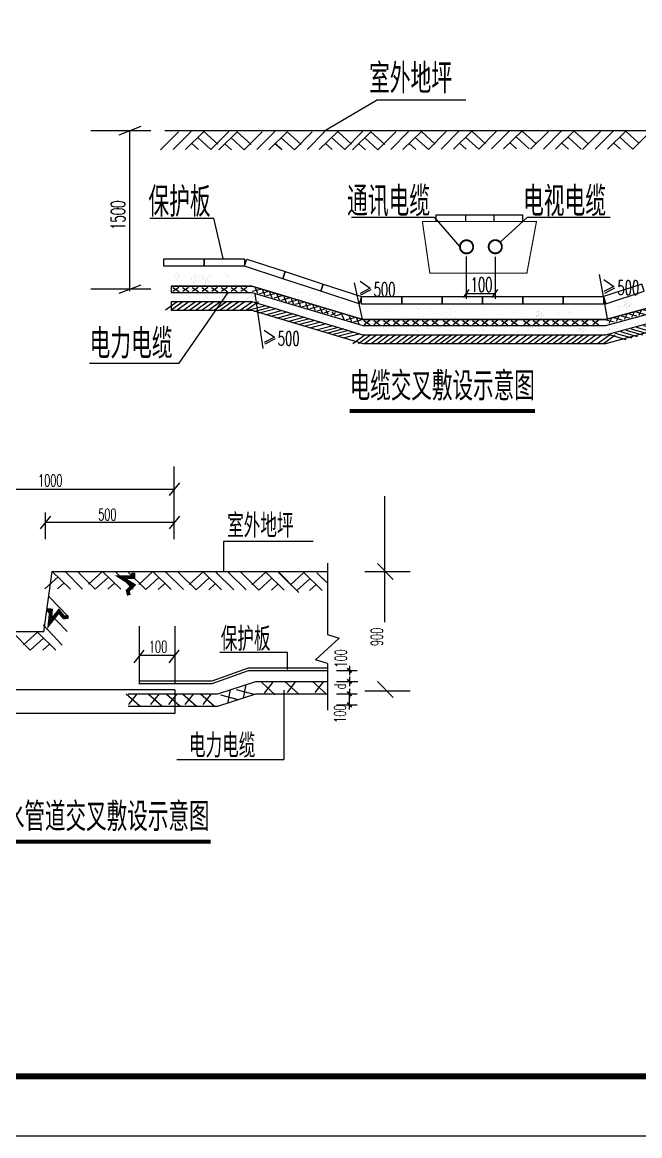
# Model space of a CAD drawing. Header units: millimetres. Extents: x 451834 to 908217, y 418823 to 838421.
# Drawn here: x 452852.3 to 452956.5, y 419069.9 to 419257.7 of the extents above; entities that cross this region are included whole.
import ezdxf

# ---------------------------------------------------------------- set-up
doc = ezdxf.new("R2010")
doc.units = ezdxf.units.MM
doc.header["$LTSCALE"] = 1000
for name, color, linetype in [('120', 3, 'Continuous'), ('EQUIP', 3, 'Continuous'), ('PUB_DIM', 3, 'Continuous'), ('PUB_TEXT', 7, 'Continuous'), ('TEL_SYMB', 3, 'Continuous'), ('TEL_TITLE', 7, 'Continuous'), ('WS_', 2, 'Continuous'), ('WX', 1, 'Continuous')]:
    doc.layers.add(name, color=color, linetype=linetype)
doc.styles.add('COMPLEX', font='COMPLEX')
doc.styles.add('HZTXT', font='txt.shx', dxfattribs={"width": 0.8, "height": 350, "bigfont": 'hztxt.shx'})
doc.styles.get("Standard").update_dxf_attribs({"font": 'txt', "bigfont": 'gbcbig.shx'})

# ---------------------------------------------------------------- blocks, each defined once
blk = doc.blocks.new('_DIMX')
blk.add_line((-150, 0), (150, 0))
at = {"const_width": 50}
blk.add_lwpolyline([(-70, -70), (70, 70)], dxfattribs=at)
blk = doc.blocks.new('啊啊啊')
at = {"layer": 'WS_', "color": 0}
for p, q in [((-32883, 42276), (-30005, 39099)), ((-30157, 42276), (-32782, 39099)), ((-28405, 42276), (-25528, 39099)), ((-25679, 42276), (-28304, 39099)), ((-23928, 42276), (-21050, 39099)), ((-21201, 42276), (-23827, 39099)), ((-19450, 42276), (-16572, 39099)), ((-16724, 42276), (-19349, 39099)), ((-15057, 42276), (-12179, 39099)), ((-12330, 42276), (-14956, 39099)), ((-10579, 42276), (-7701, 39099)), ((-7853, 42276), (-10478, 39099)), ((-6101, 42276), (-3224, 39099)), ((-3375, 42276), (-6000, 39099)), ((-1624, 42276), (1254, 39099)), ((1103, 42276), (-1523, 39099)), ((5025, 42048), (6061, 37889)), ((254904, 41204), (254904, 36527)), ((7428, 40761), (3614, 39200)), ((10777, 39059), (6963, 37498)), ((8374, 40346), (9410, 36187)), ((14021, 37473), (10206, 35912)), ((11618, 38760), (12654, 34601)), ((14966, 37058), (16003, 32899)), ((207010, 36055), (210758, 34340)), ((209464, 37243), (208259, 33129)), ((210316, 37508), (214064, 35793)), ((212770, 38696), (211564, 34582)), ((213731, 39071), (217479, 37357)), ((216185, 40260), (214980, 36146)), ((219178, 39965), (222056, 36788)), ((221905, 39965), (219279, 36788)), ((223656, 39965), (226534, 36788)), ((226382, 39965), (223757, 36788)), ((228134, 39965), (231011, 36788)), ((230860, 39965), (228235, 36788)), ((232611, 39965), (235489, 36788)), ((235338, 39965), (232712, 36788)), ((237005, 39965), (239882, 36788)), ((239731, 39965), (237106, 36788)), ((241482, 39965), (244360, 36788)), ((244209, 39965), (241583, 36788)), ((245960, 39965), (248838, 36788)), ((248686, 39965), (246061, 36788)), ((250438, 39965), (253316, 36788)), ((253164, 39965), (250539, 36788)), ((-30834, 31367), (-36255, 24836)), ((-33655, 31461), (-33655, 24836)), ((-28234, 31367), (-33655, 24836)), ((-25481, 31367), (-30902, 24836)), ((-22422, 31367), (-27843, 24836)), ((-19669, 31367), (-25090, 24836)), ((-16763, 31367), (-22185, 24836)), ((-14010, 31367), (-19431, 24836)), ((-10951, 31367), (-16373, 24836)), ((-8198, 31367), (-13620, 24836)), ((-5598, 31367), (-11019, 24836)), ((-2539, 31367), (-7961, 24836)), ((214, 31367), (-5208, 24836)), ((3731, 31367), (-1690, 24836)), ((6484, 31367), (1063, 24836)), ((17370, 35771), (13555, 34210)), ((20603, 33964), (16789, 32404)), ((18200, 35252), (19237, 31092)), ((23952, 32263), (20138, 30702)), ((21549, 33550), (22586, 29391)), ((24793, 31964), (25829, 27804)), ((196023, 30989), (194818, 26875)), ((196875, 31253), (200622, 29539)), ((199328, 32442), (198123, 28328)), ((200290, 32817), (204038, 31102)), ((202744, 34006), (201539, 29892)), ((203595, 34491), (207342, 32776)), ((206048, 35679), (204843, 31566)), ((9839, 28333), (2079, 24895)), ((12167, 27177), (4407, 23739)), ((14633, 25952), (6873, 22514)), ((27196, 30676), (23382, 29116)), ((30545, 28975), (26731, 27414)), ((28142, 30262), (29178, 26103)), ((33939, 27496), (30124, 25936)), ((31535, 28784), (32572, 24624)), ((37172, 25690), (33358, 24129)), ((34769, 26977), (35805, 22818)), ((185852, 26413), (184647, 22299)), ((186703, 26898), (190450, 25183)), ((189156, 28086), (187951, 23973)), ((190154, 28237), (193901, 26522)), ((192607, 29425), (191402, 25311)), ((193569, 29801), (197317, 28086)), ((217081, 29588), (211659, 23058)), ((211707, 26081), (219337, 22364)), ((220252, 29588), (214831, 23058)), ((223005, 29588), (217584, 23058)), ((226064, 29588), (220643, 23058)), ((228817, 29588), (223396, 23058)), ((231723, 29588), (226302, 23058)), ((234476, 29588), (229055, 23058)), ((237535, 29588), (232114, 23058)), ((240288, 29588), (234867, 23058)), ((242888, 29588), (237467, 23058)), ((245947, 29588), (240526, 23058)), ((248700, 29588), (243279, 23058)), ((252218, 29588), (246797, 23058)), ((254971, 29588), (249550, 23058)), ((254904, 29513), (254904, 22888)), ((17373, 24592), (9613, 21154)), ((19838, 23367), (12078, 19929)), ((22441, 22075), (14681, 18637)), ((24907, 20850), (17147, 17412)), ((44711, 21987), (45747, 17828)), ((173261, 20644), (177009, 18929)), ((175715, 21832), (174510, 17719)), ((176677, 22208), (180425, 20493)), ((179131, 23396), (177925, 19282)), ((179983, 23661), (183730, 21946)), ((182436, 24849), (181231, 20735)), ((183398, 25224), (187146, 23510)), ((201533, 21481), (209164, 17764)), ((204042, 22615), (211672, 18898)), ((206829, 23876), (214459, 20159)), ((209338, 25010), (216968, 21293)), ((27647, 19490), (19887, 16052)), ((30112, 18265), (22352, 14827)), ((32441, 17109), (24681, 13671)), ((35181, 15748), (27421, 12311)), ((50613, 19092), (46799, 17531)), ((48210, 20379), (49247, 16220)), ((53962, 17390), (50148, 15829)), ((51559, 18677), (52596, 14518)), ((55001, 16905), (57879, 13728)), ((57727, 16905), (55102, 13728)), ((58106, 17822), (160327, 17822)), ((59479, 16905), (62356, 13728)), ((62205, 16905), (59580, 13728)), ((63956, 16905), (66834, 13728)), ((66683, 16905), (64057, 13728)), ((68434, 16905), (71312, 13728)), ((71160, 16905), (68535, 13728)), ((72827, 16905), (75705, 13728)), ((75554, 16905), (72928, 13728)), ((77305, 16905), (80183, 13728)), ((80031, 16905), (77406, 13728)), ((81783, 16905), (84660, 13728)), ((84509, 16905), (81884, 13728)), ((86260, 16905), (89138, 13728)), ((88987, 16905), (86361, 13728)), ((91392, 16905), (94269, 13728)), ((94118, 16905), (91493, 13728)), ((95869, 16905), (98747, 13728)), ((98596, 16905), (95970, 13728)), ((100347, 16905), (103225, 13728)), ((103073, 16905), (100448, 13728)), ((104825, 16905), (107702, 13728)), ((107551, 16905), (104926, 13728)), ((109218, 16905), (112096, 13728)), ((111944, 16905), (109319, 13728)), ((113696, 16905), (116573, 13728)), ((116422, 16905), (113797, 13728)), ((118173, 16905), (121051, 13728)), ((120900, 16905), (118274, 13728)), ((122651, 16905), (125529, 13728)), ((125377, 16905), (122752, 13728)), ((128326, 16905), (131204, 13728)), ((131052, 16905), (128427, 13728)), ((132804, 16905), (135681, 13728)), ((135530, 16905), (132905, 13728)), ((137281, 16905), (140159, 13728)), ((140008, 16905), (137382, 13728)), ((141674, 16905), (144552, 13728)), ((144401, 16905), (141775, 13728)), ((146152, 16905), (149030, 13728)), ((148878, 16905), (146253, 13728)), ((150630, 16905), (153508, 13728)), ((153356, 16905), (150731, 13728)), ((155108, 16905), (157985, 13728)), ((157834, 16905), (155209, 13728)), ((160025, 16905), (162903, 13728)), ((162752, 16905), (160126, 13728)), ((166284, 17616), (170031, 15901)), ((168737, 18804), (167532, 14690)), ((169699, 19179), (173447, 17465)), ((172153, 20368), (170948, 16254)), ((188712, 15683), (196343, 11966)), ((191081, 16755), (198712, 13038)), ((193590, 17889), (201220, 14172)), ((196377, 19149), (204007, 15432)), ((198886, 20284), (206516, 16567)), ((37646, 14524), (29886, 11086)), ((40797, 12959), (33037, 9521)), ((43263, 11735), (35503, 8297)), ((45634, 10557), (37874, 7119)), ((58106, 13146), (163216, 13146)), ((177703, 10705), (185333, 6988)), ((180211, 11839), (187842, 8122)), ((183417, 13289), (191047, 9572)), ((185925, 14423), (193556, 10706)), ((47963, 9401), (40203, 5963)), ((50429, 8176), (42669, 4738)), ((53169, 6816), (45408, 3378)), ((55327, 5705), (49906, -826)), ((57927, 5705), (52506, -826)), ((60680, 5705), (55259, -826)), ((58106, 6131), (160327, 6131)), ((63739, 5705), (58318, -826)), ((66492, 5705), (61071, -826)), ((69398, 5705), (63977, -826)), ((72151, 5705), (66730, -826)), ((75210, 5705), (69789, -826)), ((77963, 5705), (72542, -826)), ((80563, 5705), (75142, -826)), ((83622, 5705), (78201, -826)), ((86375, 5705), (80954, -826)), ((89893, 5705), (84472, -826)), ((92646, 5705), (87225, -826)), ((95294, 5705), (89872, -826)), ((97894, 5705), (92473, -826)), ((100647, 5705), (95226, -826)), ((103706, 5705), (98284, -826)), ((106459, 5705), (101037, -826)), ((109365, 5705), (103943, -826)), ((112118, 5705), (106696, -826)), ((115176, 5705), (109755, -826)), ((117929, 5705), (112508, -826)), ((120530, 5705), (115108, -826)), ((123588, 5705), (118167, -826)), ((126341, 5705), (120920, -826)), ((129859, 5705), (124438, -826)), ((132612, 5705), (127191, -826)), ((135784, 5705), (130363, -826)), ((138537, 5705), (133116, -826)), ((141596, 5705), (136175, -826)), ((144349, 5705), (138928, -826)), ((147255, 5705), (141834, -826)), ((150008, 5705), (144587, -826)), ((153067, 5705), (147646, -826)), ((155820, 5705), (150399, -826)), ((158420, 5705), (152999, -826)), ((161479, 5705), (156058, -826)), ((164232, 5705), (158811, -826)), ((167750, 5705), (162328, -826)), ((170503, 5705), (165081, -826)), ((167626, 6148), (175256, 2431)), ((170413, 7408), (178043, 3692)), ((172921, 8543), (180552, 4826)), ((175290, 9614), (182921, 5897)), ((58106, -494), (160327, -494))]:
    blk.add_line(p, q, dxfattribs=at)
for points in [[(254904, 36527), (254904, 41204), (217839, 41204), (166105, 17822), (54520, 17822), (3410, 43152), (-33655, 43152), (-33655, 38476), (3410, 38476), (54520, 13146), (166105, 13146), (217839, 36527), (254904, 36527), (254904, 41204)], [(-33655, 43152), (3410, 43152), (54520, 17822), (58106, 17822)], [(160327, 17822), (166105, 17822), (217839, 41204), (254904, 41204)], [(-33655, 38476), (3410, 38476), (54520, 13146), (58106, 13146)], [(160327, 13146), (166105, 13146), (217839, 36527), (254904, 36527)], [(-33655, 31461), (3410, 31461), (54520, 6131), (58106, 6131)], [(160327, 6131), (166105, 6131), (217839, 29513), (254904, 29513)], [(-33655, 24836), (3410, 24836), (54520, -494), (58106, -494)], [(160327, -494), (166105, -494), (217839, 22888), (254904, 22888)]]:
    blk.add_lwpolyline(points, dxfattribs=at)

msp = doc.modelspace()

# ---------------------------------------------------------------- linework, layer by layer
at = {"color": 3, "ltscale": 2}
for p, q in [((452874.03, 419239.439), (452863.897, 419239.439)), ((452907.859, 419224.824), (452921.849, 419224.824)), ((452937.566, 419224.824), (452951.555, 419224.824)), ((452908.343, 419213.791), (452909.687, 419207.635)), ((452909.325, 419214.024), (452911.052, 419212.874)), ((452949.713, 419215.194), (452951.057, 419207.751)), ((452950.465, 419214.328), (452952.192, 419213.178)), ((452874.03, 419212.7), (452863.897, 419212.7)), ((452891.581, 419211.972), (452892.925, 419202.669)), ((452911.052, 419212.874), (452909.325, 419211.986)), ((452911.152, 419212.573), (452909.426, 419211.685)), ((452952.192, 419213.178), (452950.465, 419212.289)), ((452952.293, 419212.877), (452950.566, 419211.988)), ((452893.153, 419205.77), (452894.88, 419204.62)), ((452894.88, 419204.62), (452893.153, 419203.731)), ((452894.981, 419204.318), (452893.254, 419203.43))]:
    msp.add_line(p, q, dxfattribs=at)
at = {"color": 3}
for p, q in [((452921.849, 419224.824), (452926.19, 419219.846)), ((452937.566, 419224.824), (452932.978, 419220.618)), ((452878.779, 419200.203), (452887.061, 419212.116))]:
    msp.add_line(p, q, dxfattribs=at)
for p, q in [((452878.208, 419214.747), (452878.208, 419214.747)), ((452878.231, 419214.951), (452878.231, 419214.951)), ((452878.408, 419214.336), (452878.408, 419214.336)), ((452878.474, 419214.199), (452878.474, 419214.199)), ((452878.494, 419214.517), (452878.494, 419214.517)), ((452878.555, 419215.242), (452878.555, 419215.242)), ((452878.577, 419215.446), (452878.577, 419215.446)), ((452878.624, 419214.89), (452878.624, 419214.89)), ((452878.66, 419215.097), (452878.66, 419215.097)), ((452878.82, 419214.693), (452878.82, 419214.693)), ((452878.971, 419215.385), (452878.971, 419215.385)), ((452880.929, 419214.294), (452880.929, 419214.294)), ((452880.952, 419214.498), (452880.952, 419214.498)), ((452881.13, 419213.883), (452881.13, 419213.883)), ((452881.195, 419213.746), (452881.195, 419213.746)), ((452881.215, 419214.064), (452881.215, 419214.064)), ((452881.276, 419214.789), (452881.276, 419214.789)), ((452881.298, 419214.993), (452881.298, 419214.993)), ((452881.346, 419214.437), (452881.346, 419214.437)), ((452881.381, 419214.644), (452881.381, 419214.644)), ((452881.541, 419214.24), (452881.541, 419214.24)), ((452881.692, 419214.931), (452881.692, 419214.931)), ((452881.913, 419214.424), (452881.913, 419214.424)), ((452882.259, 419214.918), (452882.259, 419214.918)), ((452882.754, 419214.507), (452882.754, 419214.507)), ((452882.77, 419214.766), (452882.77, 419214.766)), ((452882.82, 419214.37), (452882.82, 419214.37)), ((452882.918, 419214.846), (452882.918, 419214.846)), ((452883.207, 419213.997), (452883.207, 419213.997)), ((452883.229, 419214.201), (452883.229, 419214.201)), ((452883.279, 419213.806), (452883.279, 419213.806)), ((452883.308, 419214.476), (452883.308, 419214.476)), ((452883.394, 419214.658), (452883.394, 419214.658)), ((452883.623, 419214.14), (452883.623, 419214.14)), ((452883.659, 419214.347), (452883.659, 419214.347)), ((452883.673, 419213.745), (452883.673, 419213.745)), ((452883.708, 419213.952), (452883.708, 419213.952)), ((452883.758, 419214.956), (452883.758, 419214.956)), ((452884.152, 419214.895), (452884.152, 419214.895)), ((452884.188, 419215.102), (452884.188, 419215.102)), ((452886.47, 419215.299), (452886.47, 419215.299)), ((452886.782, 419214.654), (452886.782, 419214.654)), ((452886.861, 419214.929), (452886.861, 419214.929)), ((452886.946, 419215.111), (452886.946, 419215.111)), ((452887.176, 419214.593), (452887.176, 419214.593)), ((452887.211, 419214.8), (452887.211, 419214.8)), ((452890.119, 419214.798), (452890.119, 419214.798)), ((452890.556, 419214.03), (452890.556, 419214.03)), ((452890.972, 419214.172), (452890.972, 419214.172)), ((452891.539, 419214.159), (452891.539, 419214.159)), ((452892.454, 419214.057), (452892.454, 419214.057)), ((452893.076, 419214.361), (452893.076, 419214.361)), ((452893.709, 419214.89), (452893.709, 419214.89)), ((452893.872, 419214.087), (452893.872, 419214.087)), ((452894.057, 419214.57), (452894.057, 419214.57)), ((452894.696, 419214.523), (452894.696, 419214.523)), ((452897.401, 419214.12), (452897.401, 419214.12)), ((452883.066, 419213.56), (452883.066, 419213.56)), ((452883.256, 419213.602), (452883.256, 419213.602)), ((452896.658, 419212.21), (452896.658, 419212.21)), ((452896.701, 419212.819), (452896.701, 419212.819)), ((452898.056, 419212.08), (452898.056, 419212.08)), ((452898.282, 419212.835), (452898.282, 419212.835)), ((452898.719, 419212.067), (452898.719, 419212.067)), ((452899.135, 419212.209), (452899.135, 419212.209)), ((452899.703, 419212.196), (452899.703, 419212.196)), ((452901.645, 419212.171), (452901.645, 419212.171)), ((452901.994, 419211.852), (452901.994, 419211.852)), ((452880.045, 419211.675), (452880.045, 419211.675)), ((452880.357, 419211.03), (452880.357, 419211.03)), ((452880.436, 419211.305), (452880.436, 419211.305)), ((452880.521, 419211.487), (452880.521, 419211.487)), ((452880.751, 419210.969), (452880.751, 419210.969)), ((452880.787, 419211.176), (452880.787, 419211.176)), ((452882.175, 419211.08), (452882.175, 419211.08)), ((452883.18, 419211.503), (452883.18, 419211.503)), ((452883.57, 419211.133), (452883.57, 419211.133)), ((452883.656, 419211.315), (452883.656, 419211.315)), ((452885.648, 419211.248), (452885.648, 419211.248)), ((452885.67, 419211.452), (452885.67, 419211.452)), ((452886.064, 419211.39), (452886.064, 419211.39)), ((452886.1, 419211.598), (452886.1, 419211.598)), ((452886.631, 419211.377), (452886.631, 419211.377)), ((452887.538, 419211.323), (452887.538, 419211.323)), ((452888.026, 419211.43), (452888.026, 419211.43)), ((452888.112, 419211.611), (452888.112, 419211.611)), ((452890.313, 419210.883), (452890.313, 419210.883)), ((452890.329, 419211.141), (452890.329, 419211.141)), ((452890.476, 419211.222), (452890.476, 419211.222)), ((452890.867, 419210.852), (452890.867, 419210.852)), ((452890.952, 419211.034), (452890.952, 419211.034)), ((452891.317, 419211.332), (452891.317, 419211.332)), ((452891.711, 419211.271), (452891.711, 419211.271)), ((452891.747, 419211.478), (452891.747, 419211.478)), ((452894.713, 419210.084), (452894.713, 419210.084)), ((452894.86, 419210.165), (452894.86, 419210.165)), ((452895.336, 419209.977), (452895.336, 419209.977)), ((452895.701, 419210.275), (452895.701, 419210.275)), ((452896.095, 419210.214), (452896.095, 419210.214)), ((452901.012, 419211.643), (452901.012, 419211.643)), ((452901.86, 419210.42), (452901.86, 419210.42)), ((452902.633, 419211.805), (452902.633, 419211.805)), ((452904.16, 419211.246), (452904.16, 419211.246)), ((452904.216, 419210.398), (452904.216, 419210.398)), ((452904.26, 419211.007), (452904.26, 419211.007)), ((452905.841, 419211.023), (452905.841, 419211.023)), ((452906.278, 419210.254), (452906.278, 419210.254)), ((452906.694, 419210.397), (452906.694, 419210.397)), ((452953.924, 419210.088), (452953.924, 419210.088)), ((452954.024, 419210.48), (452954.024, 419210.48)), ((452954.06, 419210.687), (452954.06, 419210.687)), ((452954.103, 419210.04), (452954.103, 419210.04)), ((452954.294, 419210.451), (452954.294, 419210.451)), ((452954.31, 419210.71), (452954.31, 419210.71)), ((452954.318, 419210.027), (452954.318, 419210.027)), ((452954.353, 419210.234), (452954.353, 419210.234)), ((452954.359, 419210.314), (452954.359, 419210.314)), ((452954.457, 419210.791), (452954.457, 419210.791)), ((452954.591, 419210.467), (452954.591, 419210.467)), ((452954.769, 419210.146), (452954.769, 419210.146)), ((452954.848, 419210.42), (452954.848, 419210.42)), ((452954.885, 419210.013), (452954.885, 419210.013)), ((452954.933, 419210.602), (452954.933, 419210.602)), ((452955.163, 419210.084), (452955.163, 419210.084)), ((452955.198, 419210.292), (452955.198, 419210.292)), ((452955.596, 419210.89), (452955.596, 419210.89)), ((452894.697, 419209.826), (452894.697, 419209.826)), ((452895.251, 419209.795), (452895.251, 419209.795)), ((452900.257, 419208.393), (452900.257, 419208.393)), ((452902.175, 419209.714), (452902.175, 419209.714)), ((452903.711, 419209.917), (452903.711, 419209.917)), ((452905.013, 419209.891), (452905.013, 419209.891)), ((452905.509, 419208.409), (452905.509, 419208.409)), ((452911.88, 419208.545), (452911.88, 419208.545)), ((452913.134, 419209.378), (452913.134, 419209.378)), ((452913.298, 419208.576), (452913.298, 419208.576)), ((452913.483, 419209.059), (452913.483, 419209.059)), ((452914.122, 419209.011), (452914.122, 419209.011)), ((452915.401, 419209.69), (452915.401, 419209.69)), ((452916.826, 419208.608), (452916.826, 419208.608)), ((452918.677, 419208.104), (452918.677, 419208.104)), ((452918.778, 419209.753), (452918.778, 419209.753)), ((452919.127, 419209.434), (452919.127, 419209.434)), ((452919.183, 419208.586), (452919.183, 419208.586)), ((452919.226, 419209.195), (452919.226, 419209.195)), ((452920.807, 419209.211), (452920.807, 419209.211)), ((452921.244, 419208.442), (452921.244, 419208.442)), ((452921.359, 419209.664), (452921.359, 419209.664)), ((452921.66, 419208.585), (452921.66, 419208.585)), ((452922.227, 419208.572), (452922.227, 419208.572)), ((452923.142, 419208.47), (452923.142, 419208.47)), ((452923.764, 419208.774), (452923.764, 419208.774)), ((452924.397, 419209.302), (452924.397, 419209.302)), ((452924.56, 419208.5), (452924.56, 419208.5)), ((452924.745, 419208.983), (452924.745, 419208.983)), ((452925.384, 419208.936), (452925.384, 419208.936)), ((452926.663, 419209.614), (452926.663, 419209.614)), ((452928.089, 419208.533), (452928.089, 419208.533)), ((452930.041, 419209.678), (452930.041, 419209.678)), ((452930.389, 419209.359), (452930.389, 419209.359)), ((452930.445, 419208.511), (452930.445, 419208.511)), ((452930.488, 419209.119), (452930.488, 419209.119)), ((452932.07, 419209.135), (452932.07, 419209.135)), ((452932.506, 419208.367), (452932.506, 419208.367)), ((452932.621, 419209.588), (452932.621, 419209.588)), ((452932.923, 419208.51), (452932.923, 419208.51)), ((452933.49, 419208.496), (452933.49, 419208.496)), ((452935.026, 419208.699), (452935.026, 419208.699)), ((452935.508, 419209.146), (452935.508, 419209.146)), ((452936.33, 419208.522), (452936.33, 419208.522)), ((452937.593, 419209.037), (452937.593, 419209.037)), ((452937.787, 419209.474), (452937.787, 419209.474)), ((452939.042, 419208.099), (452939.042, 419208.099)), ((452939.065, 419208.303), (452939.065, 419208.303)), ((452939.165, 419208.695), (452939.165, 419208.695)), ((452939.2, 419208.902), (452939.2, 419208.902)), ((452939.243, 419208.256), (452939.243, 419208.256)), ((452939.435, 419208.666), (452939.435, 419208.666)), ((452939.45, 419208.925), (452939.45, 419208.925)), ((452939.458, 419208.242), (452939.458, 419208.242)), ((452939.494, 419208.449), (452939.494, 419208.449)), ((452939.5, 419208.529), (452939.5, 419208.529)), ((452939.598, 419209.006), (452939.598, 419209.006)), ((452939.732, 419208.682), (452939.732, 419208.682)), ((452939.909, 419208.361), (452939.909, 419208.361)), ((452939.988, 419208.635), (452939.988, 419208.635)), ((452939.989, 419208.152), (452939.989, 419208.152)), ((452940.026, 419208.228), (452940.026, 419208.228)), ((452940.074, 419208.817), (452940.074, 419208.817)), ((452940.303, 419208.3), (452940.303, 419208.3)), ((452940.339, 419208.507), (452940.339, 419208.507)), ((452940.737, 419209.105), (452940.737, 419209.105)), ((452942.622, 419208.635), (452942.622, 419208.635)), ((452942.707, 419208.817), (452942.707, 419208.817)), ((452942.802, 419209.127), (452942.802, 419209.127)), ((452942.972, 419208.507), (452942.972, 419208.507)), ((452943.37, 419209.105), (452943.37, 419209.105)), ((452944.424, 419208.549), (452944.424, 419208.549)), ((452944.502, 419208.823), (452944.502, 419208.823)), ((452944.588, 419209.005), (452944.588, 419209.005)), ((452944.853, 419208.695), (452944.853, 419208.695)), ((452945.795, 419209.031), (452945.795, 419209.031)), ((452947.478, 419209.575), (452947.478, 419209.575)), ((452950.738, 419208.838), (452950.738, 419208.838)), ((452950.776, 419208.431), (452950.776, 419208.431)), ((452950.824, 419209.02), (452950.824, 419209.02)), ((452951.053, 419208.502), (452951.053, 419208.502)), ((452951.089, 419208.709), (452951.089, 419208.709)), ((452951.486, 419209.307), (452951.486, 419209.307)), ((452952.914, 419209.694), (452952.914, 419209.694)), ((452952.937, 419209.898), (452952.937, 419209.898)), ((452952.984, 419209.343), (452952.984, 419209.343)), ((452953.02, 419209.55), (452953.02, 419209.55)), ((452953.18, 419209.146), (452953.18, 419209.146)), ((452953.331, 419209.837), (452953.331, 419209.837)), ((452953.551, 419209.329), (452953.551, 419209.329)), ((452953.873, 419209.789), (452953.873, 419209.789)), ((452953.898, 419209.824), (452953.898, 419209.824)), ((452953.901, 419209.884), (452953.901, 419209.884)), ((452954.368, 419209.492), (452954.368, 419209.492)), ((452954.397, 419209.587), (452954.397, 419209.587)), ((452954.419, 419209.791), (452954.419, 419209.791)), ((452954.662, 419209.039), (452954.662, 419209.039)), ((452954.813, 419209.73), (452954.813, 419209.73)), ((452954.849, 419209.937), (452954.849, 419209.937)), ((452903.619, 419207.956), (452903.619, 419207.956)), ((452903.97, 419207.827), (452903.97, 419207.827)), ((452910.434, 419206.716), (452910.434, 419206.716)), ((452910.533, 419206.477), (452910.533, 419206.477)), ((452913.304, 419206.25), (452913.304, 419206.25)), ((452914.095, 419208.068), (452914.095, 419208.068)), ((452915.099, 419206.256), (452915.099, 419206.256)), ((452916.348, 419206.266), (452916.348, 419206.266)), ((452917.141, 419207.902), (452917.141, 419207.902)), ((452919.979, 419208.079), (452919.979, 419208.079)), ((452920.787, 419206.326), (452920.787, 419206.326)), ((452922.582, 419206.332), (452922.582, 419206.332)), ((452923.317, 419207.157), (452923.317, 419207.157)), ((452923.831, 419206.342), (452923.831, 419206.342)), ((452924.853, 419207.359), (452924.853, 419207.359)), ((452925.357, 419207.992), (452925.357, 419207.992)), ((452925.54, 419206.577), (452925.54, 419206.577)), ((452926.389, 419207.477), (452926.389, 419207.477)), ((452927.42, 419207.697), (452927.42, 419207.697)), ((452928.403, 419207.827), (452928.403, 419207.827)), ((452929.94, 419208.029), (452929.94, 419208.029)), ((452930.644, 419206.761), (452930.644, 419206.761)), ((452931.242, 419208.003), (452931.242, 419208.003)), ((452933.95, 419207.412), (452933.95, 419207.412)), ((452934.299, 419207.093), (452934.299, 419207.093)), ((452935.59, 419206.824), (452935.59, 419206.824)), ((452937.126, 419208.014), (452937.126, 419208.014)), ((452937.813, 419206.258), (452937.813, 419206.258)), ((452938.381, 419206.235), (452938.381, 419206.235)), ((452939.014, 419208.004), (452939.014, 419208.004)), ((452939.039, 419208.039), (452939.039, 419208.039)), ((452939.509, 419207.707), (452939.509, 419207.707)), ((452939.537, 419207.802), (452939.537, 419207.802)), ((452939.56, 419208.006), (452939.56, 419208.006)), ((452939.953, 419207.945), (452939.953, 419207.945)), ((452954.864, 419206.894), (452954.864, 419206.894)), ((452955.043, 419206.846), (452955.043, 419206.846)), ((452955.258, 419206.833), (452955.258, 419206.833)), ((452955.294, 419207.04), (452955.294, 419207.04)), ((452955.709, 419206.952), (452955.709, 419206.952)), ((452955.789, 419206.743), (452955.789, 419206.743)), ((452955.825, 419206.819), (452955.825, 419206.819)), ((452956.103, 419206.89), (452956.103, 419206.89)), ((452956.139, 419207.098), (452956.139, 419207.098)), ((452908.134, 419205.89), (452908.134, 419205.89)), ((452910.49, 419205.868), (452910.49, 419205.868)), ((452911.339, 419206.131), (452911.339, 419206.131)), ((452912.487, 419205.929), (452912.487, 419205.929)), ((452913.218, 419206.068), (452913.218, 419206.068)), ((452913.56, 419205.674), (452913.56, 419205.674)), ((452915.45, 419206.127), (452915.45, 419206.127)), ((452917.122, 419205.511), (452917.122, 419205.511)), ((452918.812, 419205.691), (452918.812, 419205.691)), ((452919.011, 419205.964), (452919.011, 419205.964)), ((452919.163, 419205.562), (452919.163, 419205.562)), ((452920.701, 419206.144), (452920.701, 419206.144)), ((452921.052, 419206.015), (452921.052, 419206.015)), ((452922.504, 419206.057), (452922.504, 419206.057)), ((452922.933, 419206.203), (452922.933, 419206.203)), ((452924.472, 419205.488), (452924.472, 419205.488)), ((452924.684, 419205.716), (452924.684, 419205.716)), ((452928.226, 419206.165), (452928.226, 419206.165)), ((452928.27, 419205.753), (452928.27, 419205.753)), ((452929.419, 419205.552), (452929.419, 419205.552)), ((452929.829, 419206.094), (452929.829, 419206.094)), ((452930.15, 419205.691), (452930.15, 419205.691)), ((452930.235, 419205.873), (452930.235, 419205.873)), ((452932.031, 419205.879), (452932.031, 419205.879)), ((452932.381, 419205.75), (452932.381, 419205.75)), ((452933.042, 419204.869), (452933.042, 419204.869)), ((452933.279, 419205.889), (452933.279, 419205.889)), ((452934.11, 419206.176), (452934.11, 419206.176)), ((452935.943, 419205.586), (452935.943, 419205.586)), ((452937.633, 419205.766), (452937.633, 419205.766)), ((452937.718, 419205.948), (452937.718, 419205.948)), ((452937.984, 419205.638), (452937.984, 419205.638)), ((452939.435, 419205.679), (452939.435, 419205.679)), ((452939.514, 419205.954), (452939.514, 419205.954)), ((452939.599, 419206.136), (452939.599, 419206.136)), ((452939.865, 419205.825), (452939.865, 419205.825)), ((452940.762, 419205.964), (452940.762, 419205.964)), ((452941.615, 419205.339), (452941.615, 419205.339)), ((452942.182, 419205.325), (452942.182, 419205.325)), ((452946.063, 419205.709), (452946.063, 419205.709)), ((452946.163, 419206.101), (452946.163, 419206.101)), ((452946.242, 419205.661), (452946.242, 419205.661)), ((452946.433, 419206.072), (452946.433, 419206.072)), ((452946.457, 419205.648), (452946.457, 419205.648)), ((452946.492, 419205.855), (452946.492, 419205.855)), ((452946.498, 419205.935), (452946.498, 419205.935)), ((452946.558, 419205.412), (452946.558, 419205.412)), ((452946.73, 419206.088), (452946.73, 419206.088)), ((452946.908, 419205.766), (452946.908, 419205.766)), ((452946.952, 419205.351), (452946.952, 419205.351)), ((452946.987, 419206.041), (452946.987, 419206.041)), ((452946.988, 419205.558), (452946.988, 419205.558)), ((452947.024, 419205.634), (452947.024, 419205.634)), ((452947.302, 419205.705), (452947.302, 419205.705)), ((452947.337, 419205.912), (452947.337, 419205.912)), ((452949.5, 419205.691), (452949.5, 419205.691)), ((452949.586, 419205.873), (452949.586, 419205.873)), ((452949.68, 419206.182), (452949.68, 419206.182)), ((452950.248, 419206.16), (452950.248, 419206.16)), ((452951.381, 419205.879), (452951.381, 419205.879)), ((452951.466, 419206.061), (452951.466, 419206.061)), ((452951.732, 419205.75), (452951.732, 419205.75)), ((452952.673, 419206.087), (452952.673, 419206.087))]:
    msp.add_line(p, q)
at = {"color": 3, "const_width": 0.189}
msp.add_lwpolyline([(452919.847, 419224.123), (452921.107, 419215.417), (452937.491, 419215.417), (452939.111, 419224.117), (452919.848, 419224.117)], dxfattribs=at)
at = {"layer": '120', "linetype": 'Continuous', "ltscale": 300}
for p, q in [((452903.221, 419239.354), (452912.088, 419244.577)), ((452927.184, 419244.577), (452912.088, 419244.577)), ((452872.317, 419240.139), (452868.592, 419238.693)), ((452870.384, 419239.439), (452870.384, 419212.346)), ((452878.663, 419239.243), (452875.653, 419236.232)), ((452880.81, 419239.279), (452877.799, 419236.269)), ((452882.97, 419239.304), (452879.866, 419236.269)), ((452881.945, 419238.301), (452884.159, 419236.284)), ((452882.97, 419239.304), (452885.322, 419237.161)), ((452887.17, 419239.294), (452884.159, 419236.284)), ((452888.581, 419239.252), (452885.477, 419236.217)), ((452887.556, 419238.25), (452889.77, 419236.232)), ((452888.581, 419239.252), (452890.932, 419237.109)), ((452892.78, 419239.243), (452889.77, 419236.232)), ((452894.927, 419239.279), (452891.916, 419236.269)), ((452897.051, 419239.252), (452893.947, 419236.217)), ((452896.026, 419238.25), (452898.24, 419236.232)), ((452897.051, 419239.252), (452899.403, 419237.109)), ((452901.25, 419239.243), (452898.24, 419236.232)), ((452903.397, 419239.279), (452900.386, 419236.269)), ((452905.557, 419239.304), (452902.453, 419236.269)), ((452904.532, 419238.301), (452906.746, 419236.284)), ((452905.557, 419239.304), (452907.909, 419237.161)), ((452909.756, 419239.294), (452906.746, 419236.284)), ((452911.168, 419239.252), (452908.064, 419236.217)), ((452910.142, 419238.25), (452912.357, 419236.232)), ((452911.168, 419239.252), (452913.519, 419237.109)), ((452915.367, 419239.243), (452912.357, 419236.232)), ((452917.514, 419239.279), (452914.503, 419236.269)), ((452919.674, 419239.304), (452916.57, 419236.269)), ((452918.649, 419238.301), (452920.863, 419236.284)), ((452919.674, 419239.304), (452922.025, 419237.161)), ((452923.873, 419239.294), (452920.863, 419236.284)), ((452926.02, 419239.331), (452923.009, 419236.32)), ((452928.18, 419239.355), (452925.076, 419236.32)), ((452927.155, 419238.353), (452929.369, 419236.335)), ((452928.18, 419239.355), (452930.532, 419237.212)), ((452932.366, 419239.34), (452929.356, 419236.329)), ((452934.513, 419239.376), (452931.502, 419236.366)), ((452936.673, 419239.401), (452933.569, 419236.366)), ((452935.673, 419238.375), (452937.887, 419236.358)), ((452936.698, 419239.378), (452939.049, 419237.235)), ((452941.131, 419239.317), (452938.121, 419236.306)), ((452943.277, 419239.354), (452940.267, 419236.343)), ((452945.438, 419239.378), (452942.334, 419236.343)), ((452944.437, 419238.353), (452946.652, 419236.335)), ((452945.463, 419239.355), (452947.814, 419237.212)), ((452949.896, 419239.294), (452946.885, 419236.284)), ((452952.042, 419239.331), (452949.032, 419236.32)), ((452954.203, 419239.355), (452951.099, 419236.32)), ((452953.177, 419238.353), (452955.391, 419236.335)), ((452954.203, 419239.355), (452956.405, 419237.348)), ((452958.402, 419239.346), (452955.391, 419236.335)), ((452880.919, 419237.299), (452882.033, 419236.284)), ((452886.53, 419237.247), (452887.644, 419236.232)), ((452895, 419237.247), (452896.114, 419236.232)), ((452895.036, 419237.299), (452896.15, 419236.284)), ((452903.506, 419237.299), (452904.62, 419236.284)), ((452909.117, 419237.247), (452910.231, 419236.232)), ((452917.623, 419237.299), (452918.737, 419236.284)), ((452926.129, 419237.35), (452927.243, 419236.335)), ((452934.647, 419237.373), (452935.761, 419236.358)), ((452943.412, 419237.35), (452944.526, 419236.335)), ((452952.152, 419237.35), (452953.266, 419236.335)), ((452922.196, 419224.117), (452922.196, 419225.234)), ((452922.196, 419225.234), (452936.784, 419225.234)), ((452927.139, 419225.234), (452927.139, 419224.056)), ((452931.964, 419224.117), (452931.964, 419225.234)), ((452936.784, 419224.117), (452936.784, 419225.234)), ((452872.317, 419213.401), (452868.592, 419211.954)), ((452927.695, 419212.632), (452926.729, 419211.311)), ((452932.538, 419212.632), (452931.572, 419211.311)), ((452863.683, 419200.203), (452878.779, 419200.203)), ((452877.958, 419176.297), (452877.958, 419182.801)), ((452878.825, 419180.004), (452877.091, 419177.875)), ((452877.958, 419170.538), (452877.958, 419178.31)), ((452913.509, 419156.501), (452913.509, 419177.757)), ((452857.084, 419174.408), (452855.351, 419172.279)), ((452878.825, 419174.408), (452877.091, 419172.279)), ((452877.958, 419173.344), (452856.218, 419173.344)), ((452901.393, 419170.14), (452886.297, 419170.14)), ((452855.94, 419154.873), (452857.377, 419165.097)), ((452857.324, 419165.148), (452860.428, 419162.113)), ((452857.377, 419165.097), (452903.805, 419165.097)), ((452859.484, 419165.124), (452862.495, 419162.113)), ((452861.631, 419165.087), (452864.641, 419162.077)), ((452865.83, 419165.097), (452863.479, 419162.954)), ((452865.83, 419165.097), (452868.934, 419162.062)), ((452867.99, 419165.072), (452871.001, 419162.062)), ((452870.137, 419165.036), (452873.147, 419162.025)), ((452874.336, 419165.045), (452871.985, 419162.903)), ((452874.336, 419165.045), (452877.44, 419162.011)), ((452876.497, 419165.021), (452879.507, 419162.011)), ((452878.643, 419164.984), (452881.653, 419161.974)), ((452882.842, 419164.994), (452880.491, 419162.851)), ((452882.842, 419164.994), (452885.946, 419161.959)), ((452885.003, 419164.969), (452888.013, 419161.959)), ((452887.069, 419164.969), (452890.08, 419161.959)), ((452889.216, 419164.933), (452892.226, 419161.922)), ((452893.415, 419164.942), (452891.064, 419162.8)), ((452893.415, 419164.942), (452896.519, 419161.908)), ((452895.575, 419164.918), (452898.586, 419161.908)), ((452895.655, 419164.881), (452898.666, 419161.871)), ((452899.855, 419164.891), (452897.503, 419162.748)), ((452899.855, 419164.891), (452902.959, 419161.856)), ((452903.805, 419166.495), (452903.805, 419154.467)), ((452910.152, 419165.097), (452917.773, 419165.097)), ((452914.94, 419163.738), (452912.255, 419166.418)), ((452858.35, 419164.146), (452856.135, 419162.128)), ((452859.375, 419163.143), (452858.261, 419162.128)), ((452866.856, 419164.094), (452864.641, 419162.077)), ((452867.881, 419163.092), (452866.767, 419162.077)), ((452875.362, 419164.043), (452873.147, 419162.025)), ((452876.387, 419163.04), (452875.273, 419162.025)), ((452883.868, 419163.991), (452881.653, 419161.974)), ((452894.44, 419163.94), (452892.226, 419161.922)), ((452895.968, 419164.526), (452898.978, 419161.515)), ((452900.88, 419163.888), (452898.666, 419161.871)), ((452902.015, 419164.867), (452903.805, 419163.076)), ((452902.407, 419164.474), (452903.805, 419163.076)), ((452884.893, 419162.989), (452883.779, 419161.974)), ((452895.466, 419162.937), (452894.352, 419161.922)), ((452901.905, 419162.886), (452900.791, 419161.871)), ((452856.868, 419160.795), (452860.127, 419157.398)), ((452856.608, 419158.323), (452859.867, 419154.926)), ((452855.812, 419156.046), (452859.071, 419152.648)), ((452872.082, 419146.081), (452872.082, 419155.857)), ((452878.106, 419146.081), (452878.106, 419155.857)), ((452855.94, 419154.873), (452848.859, 419154.873)), ((452850.657, 419154.822), (452853.668, 419151.811)), ((452854.857, 419154.831), (452852.505, 419152.689)), ((452855.882, 419153.829), (452853.668, 419151.811)), ((452854.857, 419154.831), (452857.961, 419151.797)), ((452903.805, 419154.467), (452905.781, 419153.809)), ((452905.781, 419153.809), (452903.805, 419152.001)), ((452856.907, 419152.826), (452855.793, 419151.811)), ((452872.855, 419151.773), (452871.122, 419149.644)), ((452878.764, 419151.773), (452877.031, 419149.644)), ((452901.83, 419150.193), (452903.805, 419152.001)), ((452878.046, 419150.891), (452872.264, 419150.891)), ((452897.102, 419151.399), (452885.646, 419151.399)), ((452897.102, 419148.54), (452897.102, 419151.399)), ((452903.805, 419149.536), (452901.83, 419150.193)), ((452884.39, 419146.651), (452890.475, 419148.838)), ((452884.39, 419146.185), (452890.475, 419148.372)), ((452890.475, 419148.838), (452903.805, 419148.838)), ((452890.475, 419148.372), (452903.805, 419148.372)), ((452903.805, 419149.536), (452903.805, 419141.671)), ((452871.977, 419146.651), (452884.39, 419146.651)), ((452871.977, 419146.185), (452884.39, 419146.185)), ((452885.307, 419144.452), (452891.739, 419146.53)), ((452891.739, 419146.53), (452903.805, 419146.53)), ((452892.72, 419146.345), (452895.022, 419144.28)), ((452894.547, 419146.339), (452893.117, 419144.517)), ((452896.609, 419146.503), (452898.91, 419144.438)), ((452898.435, 419146.498), (452897.006, 419144.675)), ((452901.311, 419146.496), (452903.612, 419144.431)), ((452903.137, 419146.491), (452901.708, 419144.668)), ((452914.94, 419143.808), (452912.255, 419146.488)), ((452878.057, 419145.097), (452820.515, 419145.097)), ((452869.84, 419144.443), (452872.141, 419142.378)), ((452870.175, 419144.452), (452885.307, 419144.452)), ((452871.666, 419144.438), (452870.237, 419142.616)), ((452873.571, 419144.443), (452875.872, 419142.378)), ((452875.397, 419144.438), (452873.967, 419142.616)), ((452876.586, 419144.443), (452878.887, 419142.378)), ((452878.412, 419144.438), (452876.983, 419142.616)), ((452878.057, 419145.097), (452878.057, 419141.086)), ((452879.362, 419144.443), (452881.664, 419142.378)), ((452881.189, 419144.438), (452879.759, 419142.616)), ((452882.379, 419144.443), (452884.68, 419142.378)), ((452884.205, 419144.438), (452882.776, 419142.616)), ((452885.307, 419142.375), (452891.739, 419144.452)), ((452885.781, 419144.283), (452888.764, 419143.469)), ((452887.416, 419145.097), (452886.955, 419142.827)), ((452888.397, 419145.176), (452891.379, 419144.362)), ((452890.032, 419145.99), (452889.571, 419143.72)), ((452891.739, 419144.452), (452903.805, 419144.452)), ((452896.441, 419145.022), (452896.441, 419133.356)), ((452910.152, 419144.913), (452917.773, 419144.913)), ((452870.175, 419142.375), (452885.307, 419142.375)), ((452878.057, 419141.086), (452820.515, 419141.086)), ((452878.376, 419133.356), (452896.441, 419133.356))]:
    msp.add_line(p, q, dxfattribs=at)
at = {"layer": '120', "color": 3, "linetype": 'Continuous', "ltscale": 300}
msp.add_line((452856.218, 419170.538), (452856.218, 419175.038), dxfattribs=at)
at = {"layer": '120', "linetype": 'Continuous', "ltscale": 300, "const_width": 0.319}
for points in [[(452926.19, 419219.846, 1), (452928.422, 419219.846, 1)], [(452931.04, 419219.863, 1), (452933.271, 419219.863, 1)]]:
    msp.add_lwpolyline(points, format="xyb", close=True, dxfattribs=at)
at = {"layer": '120', "linetype": 'Continuous', "ltscale": 300, "const_width": 0.638}
for points in [[(452871.065, 419164.873), (452871.065, 419164.11), (452868.962, 419164.11), (452871.065, 419162.776), (452870.109, 419161.822), (452870.3, 419161.059)], [(452856.401, 419158.586), (452857.159, 419158.506), (452856.939, 419156.415), (452858.487, 419158.367), (452859.335, 419157.317), (452860.114, 419157.427)]]:
    msp.add_lwpolyline(points, dxfattribs=at)
at = {"layer": 'EQUIP', "color": 3}
msp.add_line((452886.297, 419170.14), (452886.297, 419165.097), dxfattribs=at)
at = {"layer": 'PUB_DIM'}
for p, q in [((452905.337, 419148.384), (452908.867, 419148.384)), ((452905.337, 419146.53), (452908.952, 419146.53)), ((452907.538, 419146.536), (452907.538, 419146.541)), ((452905.337, 419144.452), (452908.867, 419144.452)), ((452907.538, 419144.458), (452907.538, 419144.463)), ((452907.538, 419142.566), (452907.538, 419144.452)), ((452905.337, 419142.566), (452908.867, 419142.566)), ((452907.538, 419142.56), (452907.538, 419142.555))]:
    msp.add_line(p, q, dxfattribs=at)
at = {"layer": 'TEL_SYMB', "const_width": 0.7}
for points in [[(452907.573, 419192.148), (452938.839, 419192.148)], [(452835.307, 419119.5), (452884.126, 419119.5)]]:
    msp.add_lwpolyline(points, dxfattribs=at)
at = {"layer": 'TEL_TITLE', "linetype": 'Continuous'}
msp.add_lwpolyline([(452471.472, 419069.878), (453065.472, 419069.878), (453065.472, 419489.878), (452471.472, 419489.878)], close=True, dxfattribs=at)
at = {"layer": 'TEL_TITLE', "linetype": 'Continuous', "const_width": 1}
msp.add_lwpolyline([(452496.472, 419079.878), (453055.472, 419079.878), (453055.472, 419479.878), (452496.472, 419479.878)], close=True, dxfattribs=at)
at = {"layer": 'WS_', "color": 3}
for p, q in [((452876.379, 419239.457), (452983.211, 419239.457)), ((452873.867, 419224.681), (452884.641, 419224.681)), ((452886.22, 419217.899), (452884.641, 419224.681)), ((452903.255, 419208.706), (452904.182, 419208.991)), ((452903.54, 419209.205), (452903.896, 419208.493)), ((452904.467, 419208.35), (452905.251, 419208.742)), ((452904.574, 419208.884), (452905.215, 419208.137)), ((452906.125, 419208.467), (452905.306, 419208.182))]:
    msp.add_line(p, q, dxfattribs=at)
for points in [[(452876.193, 419217.846), (452882.995, 419217.846), (452882.995, 419216.569), (452876.193, 419216.569)], [(452882.995, 419217.846), (452889.798, 419217.846), (452889.798, 419216.569), (452882.995, 419216.569)], [(452890.194, 419217.783), (452896.661, 419215.672), (452896.265, 419214.458), (452889.798, 419216.569)], [(452896.661, 419215.672), (452903.128, 419213.561), (452902.732, 419212.348), (452896.265, 419214.458)], [(452903.128, 419213.561), (452909.595, 419211.451), (452909.199, 419210.237), (452902.732, 419212.348)], [(452956.878, 419213.561), (452950.411, 419211.451), (452950.808, 419210.237), (452957.274, 419212.348)], [(452909.595, 419211.451), (452916.398, 419211.451), (452916.398, 419210.174), (452909.595, 419210.174)], [(452916.398, 419211.451), (452923.2, 419211.451), (452923.2, 419210.174), (452916.398, 419210.174)], [(452923.2, 419211.451), (452930.003, 419211.451), (452930.003, 419210.174), (452923.2, 419210.174)], [(452930.003, 419211.451), (452936.806, 419211.451), (452936.806, 419210.174), (452930.003, 419210.174)], [(452936.806, 419211.451), (452943.609, 419211.451), (452943.609, 419210.174), (452936.806, 419210.174)], [(452943.609, 419211.451), (452950.411, 419211.451), (452950.411, 419210.174), (452943.609, 419210.174)]]:
    msp.add_lwpolyline(points, close=True, dxfattribs=at)
at = {"layer": 'WX', "color": 4}
for p, q in [((452927.253, 419218.22), (452927.253, 419211.074)), ((452932.146, 419218.166), (452932.146, 419211.074)), ((452927.253, 419211.972), (452932.146, 419211.972))]:
    msp.add_line(p, q, dxfattribs=at)
at = {"layer": 'WX', "color": 3}
msp.add_line((452835.87, 419178.939), (452877.958, 419178.939), dxfattribs=at)

# ---------------------------------------------------------------- block references
at = {"layer": 'PUB_DIM', "xscale": 0.005314044952392578, "yscale": 0.005314044952392578, "zscale": 0.005314044952392578}
for p, rotation in [((452907.538, 419148.384), 270), ((452907.538, 419146.53), 270), ((452907.538, 419144.452), 270), ((452907.538, 419142.566), 90)]:
    msp.add_blockref('_DIMX', p, dxfattribs=dict(at, rotation=rotation))
at = {"layer": 'WS_', "color": 3, "xscale": 0.0003673362731933594, "yscale": 0.0002203941345214844, "zscale": 0.0003673362731933594}
msp.add_blockref('啊啊啊', (452889.788, 419203.671), dxfattribs=at)

# ---------------------------------------------------------------- texts
at = {"layer": '120', "style": 'HZTXT', "width": 0.7}
for s, height, p in [('室外地坪', 5, (452910.855, 419245.729)), ('保护板', 5, (452873.601, 419224.91)), ('通讯电缆', 5, (452907.14, 419225.011)), ('电视电缆', 5, (452936.847, 419225.011)), ('电力电缆', 5, (452863.672, 419201.007)), ('室外地坪', 4, (452886.897, 419170.793)), ('保护板', 4, (452885.811, 419151.675)), ('电力电缆', 4, (452880.446, 419133.681))]:
    msp.add_text(s, height=height, dxfattribs=at).set_placement(p)
at = {"layer": 'EQUIP', "color": 7, "style": 'COMPLEX', "width": 0.6}
for s, p in [('1000', (452854.974, 419179.436)), ('500', (452865.136, 419173.669)), ('100', (452873.693, 419151.388))]:
    msp.add_text(s, height=2, dxfattribs=at).set_placement(p)
for s, p in [('900', (452913.164, 419152.494)), ('100', (452907.087, 419148.861)), ('d', (452906.944, 419145.175)), ('100', (452906.944, 419139.536))]:
    msp.add_text(s, height=2, rotation=90, dxfattribs=at).set_placement(p)
at = {"layer": 'PUB_TEXT', "style": 'COMPLEX', "width": 0.6}
msp.add_text('1500', height=2.4, rotation=90, dxfattribs=at).set_placement((452869.662, 419222.715))
for s, p in [('500', (452911.607, 419211.437)), ('100', (452927.984, 419212.272)), ('500', (452952.747, 419211.741)), ('500', (452895.435, 419203.182))]:
    msp.add_text(s, height=2.4, dxfattribs=at).set_placement(p)
at = {"layer": 'TEL_SYMB', "color": 7}
for s, p in [('电缆交叉敷设示意图', (452907.573, 419193.92)), ('电缆与排水管道交叉敷设示意图', (452835.307, 419121.272))]:
    msp.add_text(s, height=4.8227, dxfattribs=at).set_placement(p)

doc.saveas('drawing.dxf')
